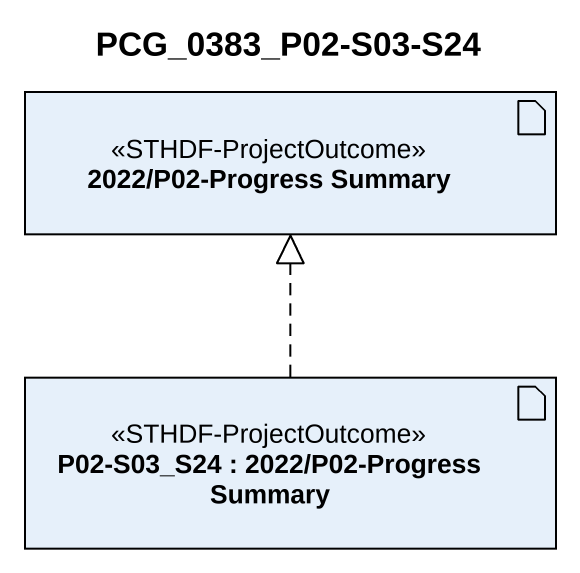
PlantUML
@startuml
title PCG_0383_P02-S03-S24
artifact "2022/P02-Progress Summary" as a2022_P02_Progress_Summary <<STHDF-ProjectOutcome>>
artifact "P02-S03_S24 : 2022/P02-Progress Summary" as P02_S03_S24 <<STHDF-ProjectOutcome>>
P02_S03_S24 .up.|> a2022_P02_Progress_Summary
@enduml
